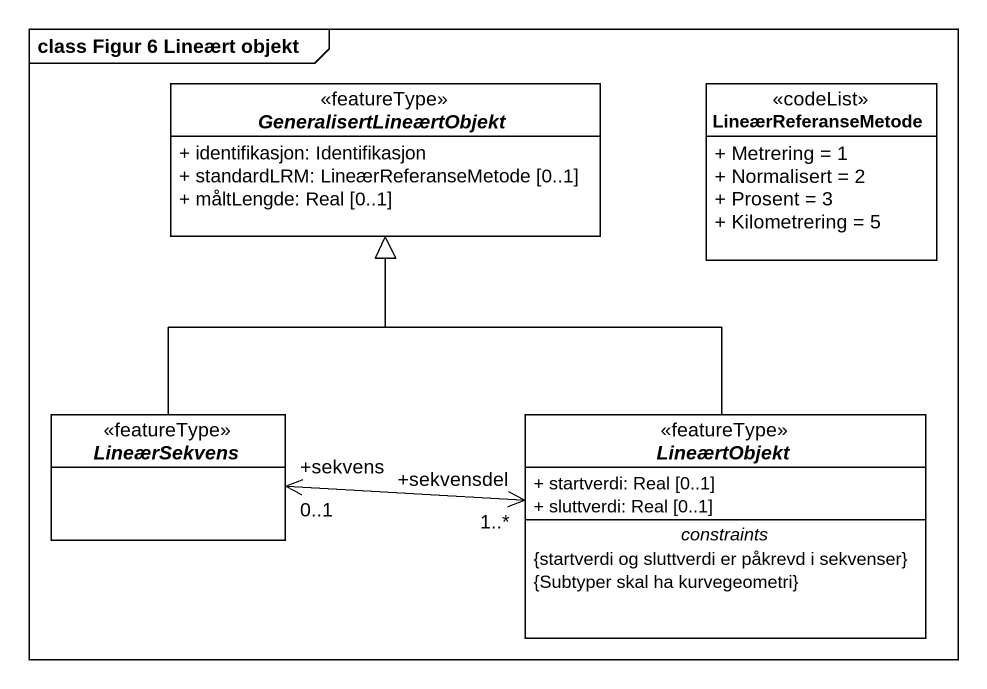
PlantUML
@startuml
mainframe class Figur 6 Lineært objekt
hide circle
hide empty members
skinparam classAttributeIconSize 0
abstract class GeneralisertLineærtObjekt <<featureType>> {
  + identifikasjon: Identifikasjon
  + standardLRM: LineærReferanseMetode [0..1]
  + måltLengde: Real [0..1]
}
class LineærReferanseMetode <<codeList>> {
  + Metrering = 1
  + Normalisert = 2
  + Prosent = 3
  + Kilometrering = 5
}
abstract class LineærSekvens <<featureType>>
abstract class LineærtObjekt <<featureType>> {
  + startverdi: Real [0..1]
  + sluttverdi: Real [0..1]
  -- constraints --
  {startverdi og sluttverdi er påkrevd i sekvenser}
  {Subtyper skal ha kurvegeometri}
}
LineærSekvens -up-|> GeneralisertLineærtObjekt
LineærtObjekt -up-|> GeneralisertLineærtObjekt
LineærtObjekt "+sekvensdel\n1..*" <-left-> "+sekvens\n0..1" LineærSekvens
@enduml
